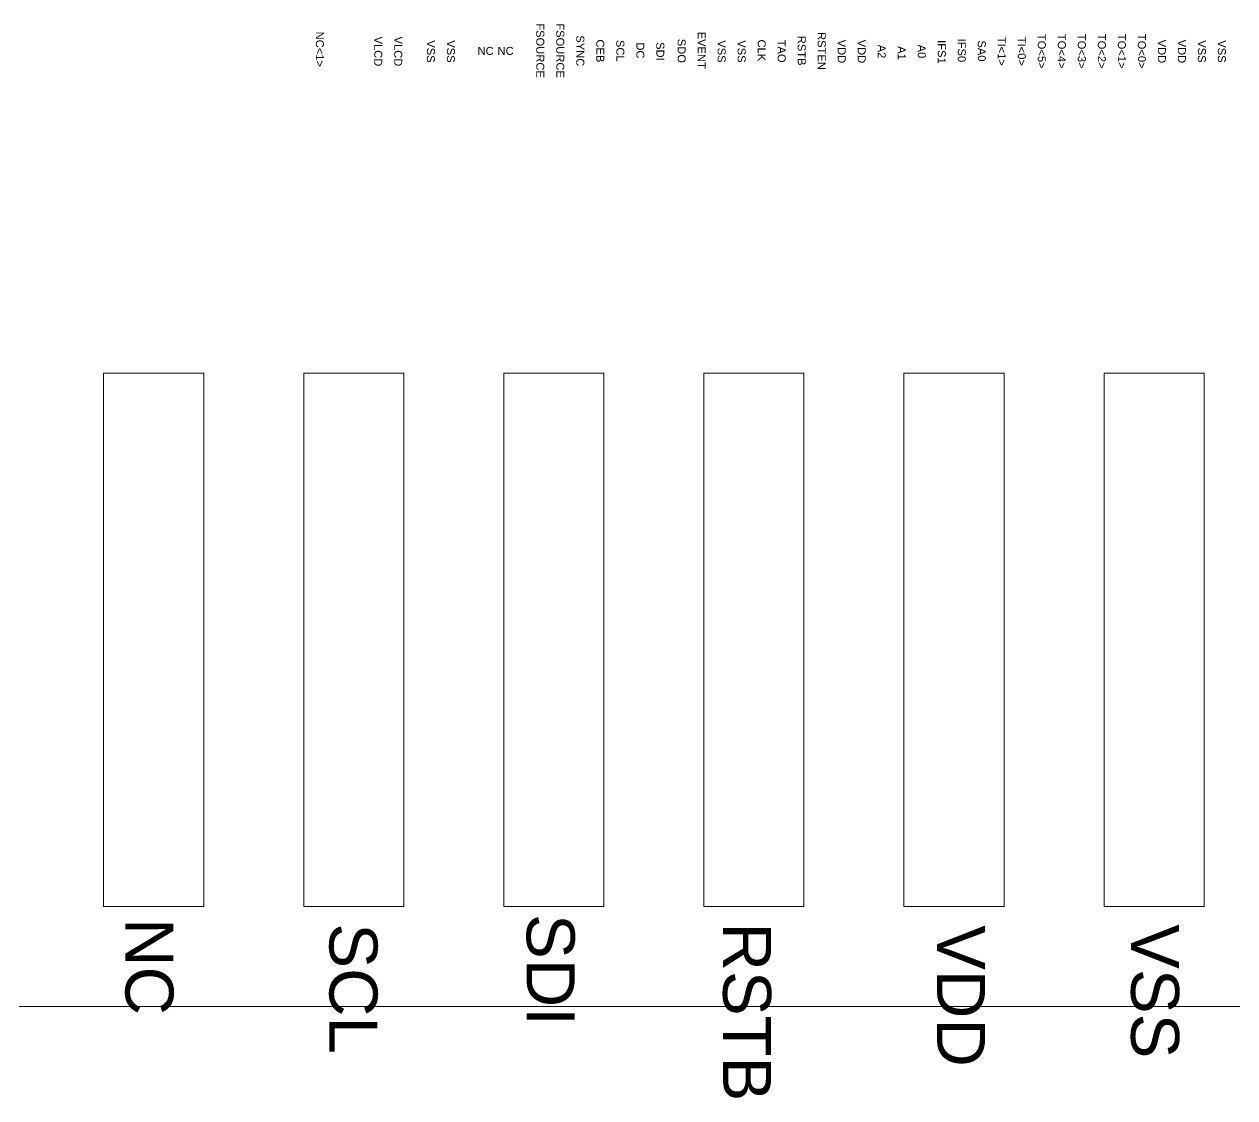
# Model space of a CAD drawing. Extents: x 105 to 1195, y -174 to 82.
# Drawn here: x 601.263 to 604.893, y -106.188 to -102.967 of the extents above; entities that cross this region are included whole.
import ezdxf
from ezdxf.enums import TextEntityAlignment as Align

# ---------------------------------------------------------------- set-up
doc = ezdxf.new("R2010")
doc.units = 0
doc.header["$MEASUREMENT"] = 0
doc.linetypes.add('AUSGEZOGEN', pattern=[0])
doc.layers.get('0').update_dxf_attribs({"linetype": 'AUSGEZOGEN'})
doc.layers.add('DIM', color=4, linetype='Continuous')
doc.layers.add('S', color=2, linetype='Continuous', lineweight=0)
doc.styles.add('Arial', font='arial.ttf', dxfattribs={"height": 24})

# ---------------------------------------------------------------- blocks, each defined once
blk = doc.blocks.new('0')
at = {"lineweight": 5}
blk.add_line((86, 0), (0, 0), dxfattribs=at)
for points in [[(37, 0.3), (36.7, 0.3), (36.7, 1.9), (37, 1.9)], [(37.6, 0.3), (37.3, 0.3), (37.3, 1.9), (37.6, 1.9)], [(38.2, 0.3), (37.9, 0.3), (37.9, 1.9), (38.2, 1.9)], [(38.8, 0.3), (38.5, 0.3), (38.5, 1.9), (38.8, 1.9)], [(39.4, 0.3), (39.1, 0.3), (39.1, 1.9), (39.4, 1.9)], [(40, 0.3), (39.7, 0.3), (39.7, 1.9), (40, 1.9)]]:
    blk.add_lwpolyline(points, close=True, dxfattribs=at)
at = {"layer": 'S', "color": 2, "lineweight": 5, "style": 'Arial'}
for s, p in [('FSOURCE', (38.0093, 2.8673)), ('FSOURCE', (38.0693, 2.8673)), ('NC<1>', (37.3483, 2.8711)), ('VLCD', (37.5233, 2.8648)), ('VLCD', (37.5833, 2.8648)), ('SYNC', (38.1293, 2.8666)), ('EVENT', (38.4933, 2.8684)), ('RSTB', (38.7933, 2.8672)), ('RSTEN', (38.8533, 2.8663)), ('TI<1>', (39.3933, 2.8653)), ('TI<0>', (39.4533, 2.8653)), ('TO<5>', (39.5133, 2.8653)), ('TO<4>', (39.5733, 2.8653)), ('TO<3>', (39.6333, 2.8653)), ('TO<2>', (39.6933, 2.8653)), ('TO<1>', (39.7533, 2.8653)), ('TO<0>', (39.8133, 2.8653)), ('VSS', (37.6813, 2.8648)), ('VSS', (37.7413, 2.8648)), ('CEB', (38.1893, 2.8663)), ('SCL', (38.2493, 2.8667)), ('DC', (38.3093, 2.8677)), ('SDI', (38.3693, 2.8649)), ('SDO', (38.4333, 2.8664)), ('VSS', (38.5533, 2.8648)), ('VSS', (38.6133, 2.8648)), ('CLK', (38.6733, 2.868)), ('TAO', (38.7333, 2.8657)), ('VDD', (38.9133, 2.8648)), ('VDD', (38.9733, 2.8648)), ('A2', (39.0333, 2.8646)), ('A1', (39.0933, 2.8602)), ('A0', (39.1533, 2.8648)), ('IFS1', (39.2133, 2.8634)), ('IFS0', (39.2733, 2.8679)), ('SA0', (39.3333, 2.8663)), ('VDD', (39.8733, 2.8648)), ('VDD', (39.9333, 2.8648)), ('VSS', (39.9933, 2.8648)), ('VSS', (40.0533, 2.8648))]:
    blk.add_text(s, height=0.024, rotation=270, dxfattribs=at).set_placement(p, align=Align.MIDDLE_CENTER)
for p in [(37.8453, 2.8664), (37.9053, 2.8664)]:
    blk.add_text('NC', height=0.024, dxfattribs=at).set_placement(p, align=Align.MIDDLE_CENTER)

msp = doc.modelspace()

# ---------------------------------------------------------------- block references
at = {"lineweight": 5}
msp.add_blockref('0', (564.8008, -105.9137), dxfattribs=at)

# ---------------------------------------------------------------- texts
at = {"layer": 'DIM', "lineweight": 5, "style": 'Arial'}
for s, p in [('NC', (601.6381, -105.7943)), ('SCL', (602.2499, -105.8603)), ('SDI', (602.8413, -105.8044)), ('VDD', (604.072, -105.8827)), ('VSS', (604.6538, -105.8685)), ('RSTB', (603.4303, -105.9304))]:
    msp.add_text(s, height=0.144, rotation=270, dxfattribs=at).set_placement(p, align=Align.MIDDLE_CENTER)

doc.saveas('drawing.dxf')
